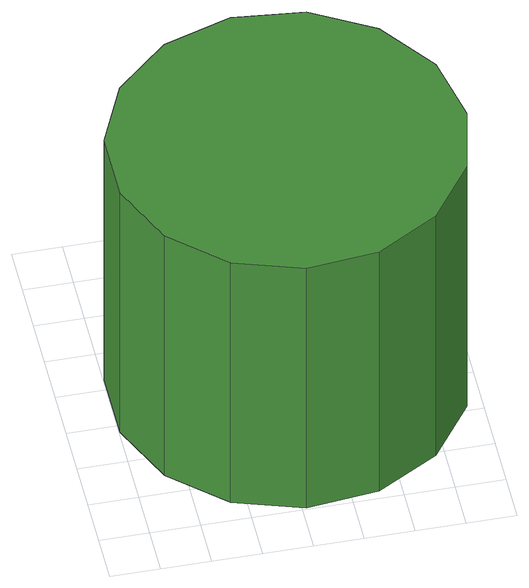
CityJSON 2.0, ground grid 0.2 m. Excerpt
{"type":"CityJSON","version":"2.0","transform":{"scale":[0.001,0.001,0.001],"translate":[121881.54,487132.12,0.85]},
"CityObjects":{
"tree1":{"type":"SolitaryVegetationObject","attributes":{"function":"something"},"geometry":[{"type":"MultiSurface","lod":"1","boundaries":[[[0,1,2,3,4,5,6,7,8,9,10,11,12,13,14]],[[15,16,17,18,19,20,21,22,23,24,25,26,27,28,29]],[[0,29,28,1]],[[1,28,27,2]],[[2,27,26,3]],[[3,26,25,4]],[[4,25,24,5]],[[5,24,23,6]],[[6,23,22,7]],[[7,22,21,8]],[[8,21,20,9]],[[9,20,19,10]],[[10,19,18,11]],[[11,18,17,12]],[[12,17,16,13]],[[13,16,15,14]],[[14,15,29,0]]]}]}
},
"vertices":[
[1395,710,1296],[1335,996,1296],[1162,1233,1296],[909,1380,1296],[617,1411,1296],[338,1320,1296],[121,1124,1296],[2,856,1296],[2,563,1296],[121,296,1296],[338,99,1296],[617,9,1296],[909,40,1296],[1162,186,1296],[1335,423,1296],[1335,423,6],[1162,186,6],[909,40,6],[617,9,6],[338,99,6],[121,296,6],[2,563,6],[2,856,6],[121,1124,6],[338,1320,6],[617,1411,6],[909,1380,6],[1162,1233,6],[1335,996,6],[1395,710,6]
]}
